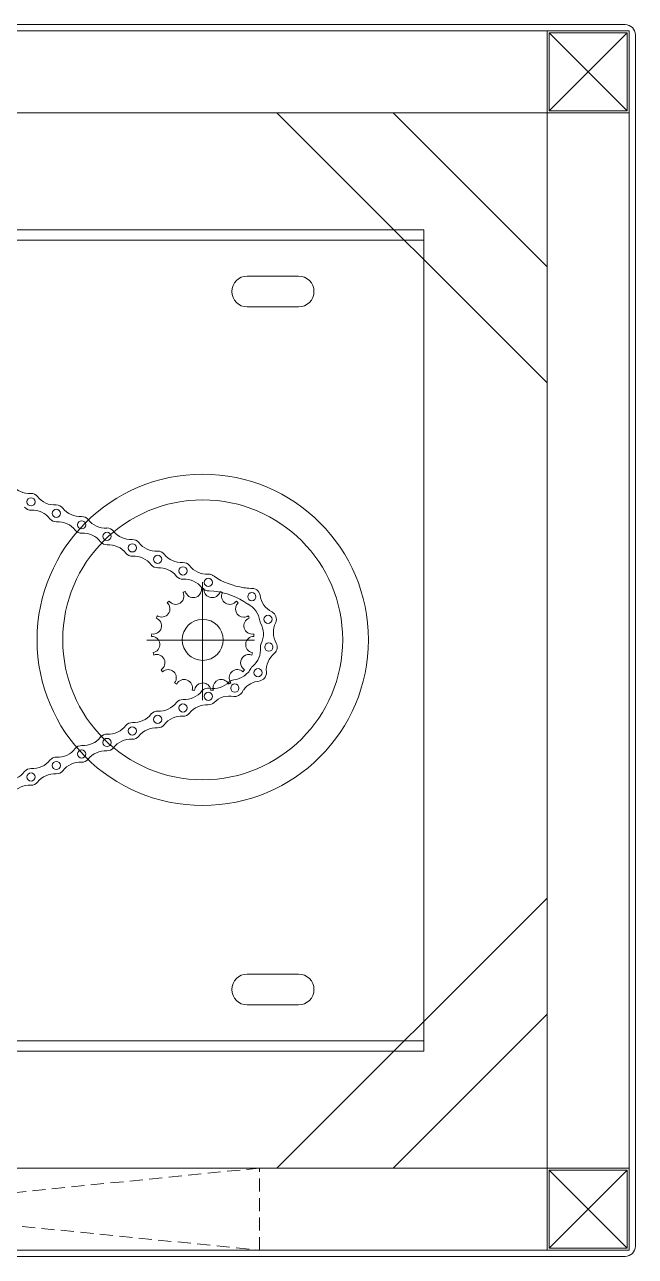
# Model space of a CAD drawing. Header units: millimetres. Extents: x -547695 to 905972, y -1055718 to 167349.
# Drawn here: x -527936 to -527639, y -937178 to -936578 of the extents above; entities that cross this region are included whole.
import ezdxf

# ---------------------------------------------------------------- set-up
doc = ezdxf.new("R2010")
doc.units = ezdxf.units.MM
doc.linetypes.add('$0$HIDDEN', pattern=[9.525, 6.35, -3.175])
for name, color, linetype, lineweight in [('$0$A-DOOR', 142, 'Continuous', 9), ('$0$A-EQPM', 127, 'Continuous', 9), ('$0$A-FINE', 255, 'Continuous', 5), ('$0$A-HIDD', 45, '$0$HIDDEN', 9), ('$0$A-LIFT', 3, 'Continuous', 9), ('$0$A-LITE 2', 9, 'Continuous', 9), ('$0$A-PATT', 252, 'Continuous', 9)]:
    doc.layers.add(name, color=color, linetype=linetype, lineweight=lineweight)

# ---------------------------------------------------------------- blocks, each defined once
blk = doc.blocks.new('$0$CC 3200 - MC')
at = {"layer": '$0$A-DOOR', "linetype": 'Continuous', "ltscale": 10}
for points in [[(-600, 500.01), (-5, 500.01), (-5, 495.01), (-600, 495.01)], [(-600, 105.01), (-5, 105.01), (-5, 100.01), (-600, 100.01)]]:
    blk.add_lwpolyline(points, close=True, dxfattribs=at)
blk.add_lwpolyline([(-600, 100.01), (0, 100.01), (0, 500.01), (-600, 500.01), (-600, 100.01)], dxfattribs=at)
at = {"layer": '$0$A-DOOR'}
for points in [[(-514, 462.51, 1), (-514, 477.51), (-539, 477.51, 1), (-539, 462.51)], [(-514, 137.51, -1), (-514, 122.51), (-539, 122.51, -1), (-539, 137.51)]]:
    blk.add_lwpolyline(points, format="xyb", close=True, dxfattribs=at)
at = {"layer": '$0$A-EQPM', "linetype": 'Continuous'}
for p, q in [((-492.2, 328.36), (-492.2, 270.99)), ((-465.07, 300.14), (-517.55, 300.14))]:
    blk.add_line(p, q, dxfattribs=at)
for centre, radius in [((-492.31, 300.33), 80.7), ((-492.31, 300.33), 68.16), ((-408.7, 367.55), 2), ((-421.03, 361.94), 2), ((-433.36, 356.33), 2), ((-445.7, 350.73), 2), ((-458.03, 345.12), 2), ((-470.36, 339.52), 2), ((-495.03, 328.3), 2), ((-482.69, 333.91), 2), ((-516.22, 321.34), 2), ((-524.11, 310.33), 2), ((-492.31, 300.33), 10), ((-524.51, 296.79), 2), ((-519.25, 284.31), 2), ((-507.96, 276.82), 2), ((-495.03, 272.78), 2), ((-482.69, 267.17), 2), ((-470.36, 261.57), 2), ((-458.03, 255.96), 2), ((-445.7, 250.35), 2), ((-433.36, 244.75), 2), ((-421.03, 239.14), 2), ((-408.7, 233.54), 2)]:
    blk.add_circle(centre, radius, dxfattribs=at)
for centre, radius, start, end in [((-407.97, 382.31), 10.71, 266.35246, 322.20972), ((-421.03, 361.94), 4.08, 89.38523, 140.44799), ((-420.31, 376.71), 10.71, 266.35246, 322.20972), ((-408.7, 367.55), 4.08, 89.38523, 140.44799), ((-433.36, 356.33), 4.08, 89.38523, 140.44799), ((-432.64, 371.1), 10.71, 266.35246, 322.20972), ((-409.43, 352.78), 10.71, 86.68256, 142.53982), ((-408.7, 367.55), 4.08, 268.44429, 319.50705), ((-445.7, 350.73), 4.08, 89.38523, 140.44799), ((-444.97, 365.49), 10.71, 266.35246, 322.20972), ((-421.76, 347.17), 10.71, 86.68256, 142.53982), ((-421.03, 361.94), 4.08, 268.44429, 319.50705), ((-458.03, 345.12), 4.08, 89.38523, 140.44799), ((-457.3, 359.89), 10.71, 266.35246, 322.20972), ((-445.7, 350.73), 4.08, 268.44429, 319.50705), ((-434.09, 341.57), 10.71, 86.68256, 142.53982), ((-433.36, 356.33), 4.08, 268.44429, 319.50705), ((-481.97, 348.67), 10.71, 266.35246, 322.20972), ((-470.36, 339.52), 4.08, 89.38523, 140.44799), ((-469.64, 354.28), 10.71, 266.35246, 322.20972), ((-458.03, 345.12), 4.08, 268.44429, 319.50705), ((-446.43, 335.96), 10.71, 86.68256, 142.53982), ((-494.3, 343.07), 10.71, 266.35246, 322.20972), ((-482.69, 333.91), 4.08, 89.38523, 140.44799), ((-470.36, 339.52), 4.08, 268.44429, 319.50705), ((-458.76, 330.35), 10.71, 86.68256, 142.53982), ((-517.63, 361.32), 35.98, 278.49761, 303.39364), ((-495.03, 328.3), 4.08, 114.42172, 133.23948), ((-495.03, 328.3), 4.08, 89.38523, 114.47099), ((-482.69, 333.91), 4.08, 268.44429, 319.50705), ((-471.09, 324.75), 10.71, 86.68256, 142.53982), ((-516.22, 321.34), 4.08, 82.17672, 169.43409), ((-517.63, 361.32), 35.98, 273.13743, 278.49761), ((-493.66, 288.31), 35.98, 92.96116, 121.22466), ((-496.91, 324.9), 4, 198.97112, 358.71793), ((-495.03, 328.3), 4.08, 263.11766, 319.99779), ((-492.31, 300.33), 25, 89.81371, 91.4111), ((-496.91, 324.9), 4, 358.71793, 5.99967), ((-492.31, 300.33), 25, 88.5889, 89.81371), ((-483.43, 319.14), 10.71, 86.68256, 142.36952), ((-487.72, 324.9), 4, 174.00033, 344.8232), ((-530.84, 323.5), 10.71, 296.6096, 352.46686), ((-516.22, 321.34), 4.08, 299.31228, 314.18042), ((-493.66, 288.31), 35.98, 121.22466, 123.21738), ((-512.26, 315.4), 4, 269.28995, 48.35261), ((-492.31, 300.33), 25, 130.94184, 133.76405), ((-505.47, 321.58), 4, 216.35327, 26.10292), ((-492.31, 300.33), 25, 109.76537, 112.58757), ((-505.47, 321.58), 4, 26.10292, 27.17614), ((-496.91, 324.9), 4, 195.1768, 198.97112), ((-492.31, 300.33), 25, 67.41243, 70.23463), ((-479.15, 321.58), 4, 152.82386, 323.64673), ((-472.36, 315.4), 4, 131.64739, 302.47026), ((-492.31, 300.33), 25, 46.23595, 49.05816), ((-524.11, 310.33), 4.08, 118.37134, 203.34501), ((-509.48, 308.19), 10.71, 116.27951, 172.13675), ((-492.31, 300.33), 25, 152.11831, 154.94052), ((-512.26, 315.4), 4, 237.52974, 269.28995), ((-492.31, 300.33), 25, 25.05948, 27.88169), ((-537.45, 303.96), 10.71, 330.52052, 26.37778), ((-511.17, 303.17), 10.71, 150.19043, 206.04768), ((-524.11, 310.33), 4.08, 333.2232, 350.37503), ((-516.36, 307.17), 4, 258.70621, 69.52908), ((-468.27, 307.17), 4, 110.47092, 281.29379), ((-492.31, 300.33), 25, 173.29478, 176.11699), ((-517.21, 298.02), 4, 279.88268, 90.70555), ((-467.42, 298.02), 4, 89.29445, 260.11732), ((-492.31, 300.33), 25, 3.88301, 6.70522), ((-524.51, 296.79), 4.08, 152.28226, 227.92775), ((-524.51, 296.79), 4.08, 357.80593, 24.28595), ((-509.77, 295.66), 10.71, 174.77317, 230.63041), ((-492.31, 300.33), 25, 194.47125, 197.29346), ((-492.31, 300.33), 25, 342.70654, 345.52875), ((-533.99, 285.45), 10.71, 355.10325, 50.96052), ((-514.69, 289.19), 4, 53.50372, 111.88202), ((-514.69, 289.19), 4, 306.49628, 53.50372), ((-469.93, 289.19), 4, 68.11798, 238.94085), ((-519.25, 284.31), 4.08, 176.86499, 261.52523), ((-519.25, 284.31), 4.08, 31.40342, 48.86869), ((-506.35, 291.52), 10.71, 208.37065, 236.11998), ((-514.69, 289.19), 4, 301.05915, 306.49628), ((-492.31, 300.33), 25, 215.64772, 216.8699), ((-492.31, 300.33), 25, 216.8699, 218.46993), ((-506.35, 291.52), 10.71, 236.11998, 264.22792), ((-509.16, 281.85), 4, 334.32377, 133.05849), ((-475.47, 281.85), 4, 46.94151, 217.76438), ((-492.31, 300.33), 25, 321.53007, 324.35228), ((-520.87, 269.61), 10.71, 36.97982, 84.558), ((-520.87, 269.61), 10.71, 28.70075, 36.97982), ((-507.96, 276.82), 4.08, 47.57251, 82.46617), ((-509.16, 281.85), 4, 322.23562, 334.32377), ((-492.31, 300.33), 25, 236.82419, 239.6464), ((-497.57, 287.35), 10.71, 224.53974, 280.397), ((-501.35, 277.02), 4, 145.26064, 154.23496), ((-501.35, 277.02), 4, 354.61201, 145.26064), ((-501.35, 277.02), 4, 343.4121, 354.61201), ((-492.31, 275.33), 4, 159.22488, 175.41143), ((-492.31, 275.33), 4, 4.58857, 159.22488), ((-495.03, 272.78), 4.08, 40.49295, 98.63527), ((-483.28, 277.02), 4, 25.76504, 196.5879), ((-492.31, 300.33), 25, 300.3536, 303.17581), ((-507.96, 276.82), 4.08, 210.46248, 277.69433), ((-505.42, 262.26), 10.71, 44.86984, 100.7271), ((-492.31, 300.33), 25, 258.00066, 260.82287), ((-483.43, 281.94), 10.71, 217.46018, 273.31744), ((-492.31, 300.33), 25, 279.17713, 281.99934), ((-482.69, 267.17), 4.08, 40.49295, 91.55571), ((-495.03, 272.78), 4.08, 226.63157, 270.61477), ((-494.3, 258.01), 10.71, 37.79028, 93.64754), ((-482.69, 267.17), 4.08, 219.55201, 270.61477), ((-471.09, 276.34), 10.71, 217.46018, 273.31744), ((-470.36, 261.57), 4.08, 40.49295, 91.55571), ((-458.76, 270.73), 10.71, 217.46018, 273.31744), ((-481.97, 252.41), 10.71, 37.79028, 93.64754), ((-470.36, 261.57), 4.08, 219.55201, 270.61477), ((-458.03, 255.96), 4.08, 40.49295, 91.55571), ((-446.43, 265.12), 10.71, 217.46018, 273.31744), ((-469.64, 246.8), 10.71, 37.79028, 93.64754), ((-458.03, 255.96), 4.08, 219.55201, 270.61477), ((-445.7, 250.35), 4.08, 40.49295, 91.55571), ((-434.09, 259.52), 10.71, 217.46018, 273.31744), ((-457.3, 241.19), 10.71, 37.79028, 93.64754), ((-445.7, 250.35), 4.08, 219.55201, 270.61477), ((-444.97, 235.59), 10.71, 37.79028, 93.64754), ((-433.36, 244.75), 4.08, 40.49295, 91.55571), ((-421.76, 253.91), 10.71, 217.46018, 273.31744), ((-433.36, 244.75), 4.08, 219.55201, 270.61477), ((-432.64, 229.98), 10.71, 37.79028, 93.64754), ((-421.03, 239.14), 4.08, 40.49295, 91.55571), ((-409.43, 248.3), 10.71, 217.46018, 273.31744), ((-421.03, 239.14), 4.08, 219.55201, 270.61477), ((-420.31, 224.38), 10.71, 37.79028, 93.64754), ((-408.7, 233.54), 4.08, 40.49295, 91.55571), ((-397.09, 242.7), 10.71, 217.46018, 273.31744), ((-408.7, 233.54), 4.08, 219.55201, 270.61477), ((-407.97, 218.77), 10.71, 37.79028, 93.64754)]:
    blk.add_arc(centre, radius, start, end, dxfattribs=at)
at = {"layer": '$0$A-FINE'}
blk.add_lwpolyline([(-9.93, 597.02), (-700, 597.01), (-700, 3.01), (-63, 3), (-63, 43.02), (-60, 43.02), (-60, 3, -0.414218), (-63, 0), (-698, 0.01, -0.414214), (-703, 5.01), (-703, 595.01, -0.414214), (-698, 600.01), (-9.93, 600)], format="xyb", close=True, dxfattribs=at)
at = {"layer": '$0$A-HIDD'}
blk.add_lwpolyline([(-520, 43.01), (-120, 43.01), (-120, 3.02), (-520, 3.02)], close=True, dxfattribs=at)
for points in [[(-520, 43.01), (-120, 3.02)], [(-120, 43.01), (-520, 3.02)]]:
    blk.add_lwpolyline(points, dxfattribs=at)
at = {"layer": '$0$A-LIFT'}
for points in [[(-700.02, 597), (-660.02, 597), (-660.02, 557), (-700.02, 557)], [(-699.02, 596), (-661.02, 596), (-661.02, 558), (-699.02, 558)], [(-700.02, 3.02), (-660.02, 3.02), (-660.02, 43.02), (-700.02, 43.02)], [(-699.02, 4.02), (-661.02, 4.02), (-661.02, 42.02), (-699.02, 42.02)]]:
    blk.add_lwpolyline(points, close=True, dxfattribs=at)
at = {"layer": '$0$A-LITE 2', "ltscale": 5}
for points in [[(-660.02, 482.01), (-585, 557.01)], [(-660, 425.46), (-528.42, 557.01)], [(-660, 174.56), (-528.42, 43.01)], [(-660.02, 118.02), (-585, 43.02)]]:
    blk.add_lwpolyline(points, dxfattribs=at)
at = {"layer": '$0$A-PATT', "ltscale": 0.1}
for p, q in [((-699.02, 558), (-661.02, 596)), ((-661.02, 558), (-699.02, 596)), ((-699.02, 42.02), (-661.02, 4.02)), ((-661.02, 42.02), (-699.02, 4.02))]:
    blk.add_line(p, q, dxfattribs=at)
at = {"layer": '$0$A-PATT'}
for points in [[(-660, 557.01), (-660, 597.01), (-40.02, 597.01), (-40.02, 557.01)], [(-660, 557.01), (-700, 557.01), (-700, 43.02), (-660, 43.02)], [(-660, 43.01), (-660, 3.01), (-103, 3.02), (-103, 43.02)]]:
    blk.add_lwpolyline(points, close=True, dxfattribs=at)

msp = doc.modelspace()

# ---------------------------------------------------------------- block references
at = {"layer": '$0$A-DOOR', "xscale": -1}
msp.add_blockref('$0$CC 3200 - MC', (-528341.88, -937177.61), dxfattribs=at)

doc.saveas('drawing.dxf')
